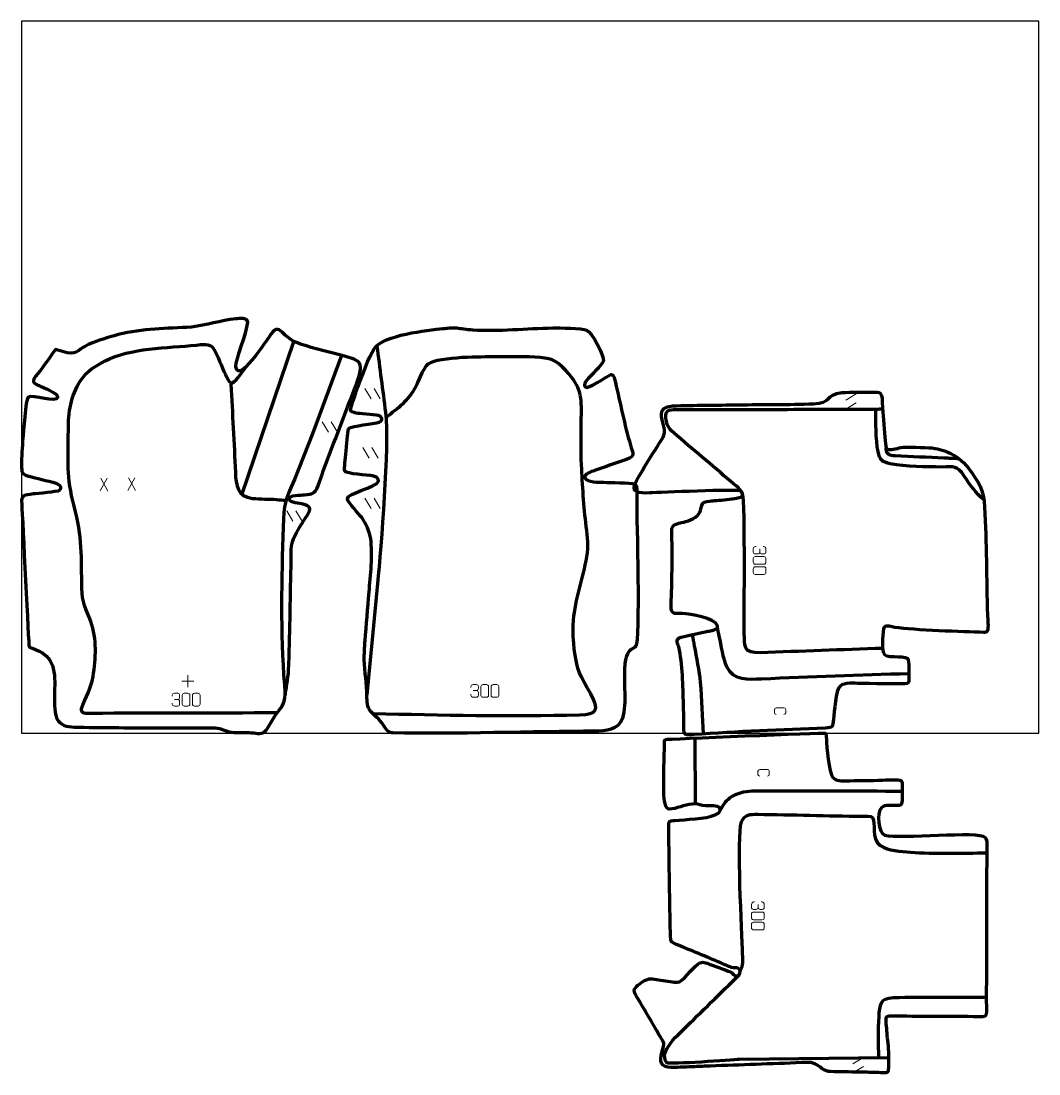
# Model space of a CAD drawing. Header units: millimetres. Extents: x -1 to 2000, y -670 to 1400.
import ezdxf

# ---------------------------------------------------------------- set-up
doc = ezdxf.new("R2010")
doc.units = ezdxf.units.MM

msp = doc.modelspace()

# ---------------------------------------------------------------- linework, layer by layer
at = {"layer": 'SHEET_BOUNDARY', "color": 1}
msp.add_lwpolyline([(0, 0), (2000, 0), (2000, 1400), (0, 1400), (0, 0)], dxfattribs=at)
at = {"layer": 'TANK300_1_layer 1', "color": 250, "lineweight": 9}
for points in [[(591, 612.4), (591, 612.4), (603.3, 591.9), (603.3, 591.9)], [(608.7, 612.4), (608.7, 612.4), (621, 591.9), (621, 591.9)], [(168.1, 501.2), (168.1, 501.2), (154.4, 476.3), (154.4, 476.3)], [(155.8, 501.2), (155.8, 501.2), (169.5, 476.2), (169.5, 476.2)], [(222.6, 502), (222.6, 502), (208.9, 477.1), (208.9, 477.1)], [(210.3, 502), (210.3, 502), (224.1, 477), (224.1, 477)], [(521.3, 437.5), (521.3, 437.5), (533.6, 417), (533.6, 417)], [(539, 437.5), (539, 437.5), (551.4, 417), (551.4, 417)], [(327, 114.3), (327, 114.3), (327, 90.3), (327, 90.3)], [(315, 102.3), (315, 102.3), (339, 102.3), (339, 102.3)], [(300.8, 66.5), (300.8, 66.5), (307, 66.5), (307, 66.5)]]:
    msp.add_open_spline(points, degree=3, dxfattribs=at)
for points, knots in [([(296.1, 72.8), (296.1, 72.8), (296.1, 74.6), (296.1, 74.6), (296.1, 74.6), (296, 76.4), (298.7, 78.5), (300.8, 78.5), (300.8, 78.5), (302.8, 78.5), (304.9, 78.5), (307, 78.5), (307, 78.5), (309.2, 78.5), (310.8, 76.6), (310.8, 74.7), (310.8, 74.7), (310.8, 73.3), (310.8, 71.9), (310.8, 70.4), (310.8, 70.4), (310.8, 68.8), (309.1, 66.5), (307, 66.6), (307, 66.6), (309.2, 66.5), (310.8, 64.7), (310.8, 62.7), (310.8, 62.7), (310.8, 60.9), (310.8, 59.1), (310.8, 57.3), (310.8, 57.3), (310.8, 55.3), (308.8, 53.5), (307, 53.5), (307, 53.5), (304.9, 53.5), (302.8, 53.5), (300.8, 53.5), (300.8, 53.5), (298.6, 53.5), (296.1, 55.9), (296, 57.4), (296, 57.4), (296, 57.4), (296, 59.3), (296, 59.3)], [0, 0, 0, 0, 0.076923, 0.076923, 0.076923, 0.076923, 0.153846, 0.153846, 0.153846, 0.153846, 0.230769, 0.230769, 0.230769, 0.230769, 0.307692, 0.307692, 0.307692, 0.307692, 0.384615, 0.384615, 0.384615, 0.384615, 0.461538, 0.461538, 0.461538, 0.461538, 0.538462, 0.538462, 0.538462, 0.538462, 0.615385, 0.615385, 0.615385, 0.615385, 0.692308, 0.692308, 0.692308, 0.692308, 0.769231, 0.769231, 0.769231, 0.769231, 0.846154, 0.846154, 0.846154, 0.846154, 1, 1, 1, 1]), ([(319.8, 78.5), (322.2, 78.5), (324.6, 78.5), (326.9, 78.5), (326.9, 78.5), (328.9, 78.5), (331, 77), (331, 74.6), (331, 74.6), (331, 68.8), (331, 63.1), (331, 57.3), (331, 57.3), (330.8, 55), (329.1, 53.5), (326.9, 53.5), (326.9, 53.5), (324.6, 53.5), (322.2, 53.5), (319.8, 53.5), (319.8, 53.5), (317.9, 53.4), (315.9, 55.3), (315.9, 57.3), (315.9, 57.3), (315.9, 63.1), (315.9, 68.9), (315.9, 74.6), (315.9, 74.6), (315.9, 76.8), (317.7, 78.5), (319.8, 78.5)], [0, 0, 0, 0, 0.111111, 0.111111, 0.111111, 0.111111, 0.222222, 0.222222, 0.222222, 0.222222, 0.333333, 0.333333, 0.333333, 0.333333, 0.444444, 0.444444, 0.444444, 0.444444, 0.555556, 0.555556, 0.555556, 0.555556, 0.666667, 0.666667, 0.666667, 0.666667, 0.777778, 0.777778, 0.777778, 0.777778, 1, 1, 1, 1]), ([(339.8, 78.5), (342.2, 78.5), (344.6, 78.5), (346.9, 78.5), (346.9, 78.5), (348.9, 78.5), (351, 77), (351, 74.6), (351, 74.6), (351, 68.8), (351, 63.1), (351, 57.3), (351, 57.3), (350.8, 55), (349.1, 53.5), (346.9, 53.5), (346.9, 53.5), (344.6, 53.5), (342.2, 53.5), (339.8, 53.5), (339.8, 53.5), (337.9, 53.4), (335.9, 55.3), (335.9, 57.3), (335.9, 57.3), (335.9, 63.1), (335.9, 68.9), (335.9, 74.6), (335.9, 74.6), (335.9, 76.8), (337.7, 78.5), (339.8, 78.5)], [0, 0, 0, 0, 0.111111, 0.111111, 0.111111, 0.111111, 0.222222, 0.222222, 0.222222, 0.222222, 0.333333, 0.333333, 0.333333, 0.333333, 0.444444, 0.444444, 0.444444, 0.444444, 0.555556, 0.555556, 0.555556, 0.555556, 0.666667, 0.666667, 0.666667, 0.666667, 0.777778, 0.777778, 0.777778, 0.777778, 1, 1, 1, 1])]:
    msp.add_open_spline(points, degree=3, knots=knots, dxfattribs=at)
at = {"layer": 'TANK300_1_layer 2', "color": 142, "lineweight": 158}
for points, knots in [([(502.9, 40.4), (380.6, 38.9), (258.3, 40.4), (136.3, 38.8), (136.3, 38.8), (128.6, 38.7), (115.2, 37.8), (117.9, 49), (117.9, 49), (126, 72.1), (136.3, 86.4), (140.6, 111.7), (140.6, 111.7), (146.2, 146.9), (148.7, 185.6), (136.1, 219.6), (136.1, 219.6), (127, 244.1), (118.8, 257.6), (118.5, 285), (118.5, 285), (117.7, 344.4), (119.2, 387.7), (103.4, 446.4), (103.4, 446.4), (88, 503.3), (91.5, 537.9), (92, 595.2), (92, 595.2), (92.3, 632.8), (95.9, 661.4), (116.6, 694), (116.6, 694), (129.2, 713.8), (144.6, 721.2), (164.6, 731.9), (164.6, 731.9), (213.2, 757.9), (287.1, 756.9), (343.7, 763.2), (343.7, 763.2), (353.2, 764.2), (370.7, 766.3), (376.7, 757), (376.7, 757), (385.6, 743.3), (393.2, 720.7), (400.7, 705.1), (400.7, 705.1), (402.6, 701.3), (409.2, 686), (415.1, 689), (415.1, 689), (422.2, 692.6), (438.1, 715.6), (443.3, 723.2)], [0, 0, 0, 0, 0.066667, 0.066667, 0.066667, 0.066667, 0.133333, 0.133333, 0.133333, 0.133333, 0.2, 0.2, 0.2, 0.2, 0.266667, 0.266667, 0.266667, 0.266667, 0.333333, 0.333333, 0.333333, 0.333333, 0.4, 0.4, 0.4, 0.4, 0.466667, 0.466667, 0.466667, 0.466667, 0.533333, 0.533333, 0.533333, 0.533333, 0.6, 0.6, 0.6, 0.6, 0.666667, 0.666667, 0.666667, 0.666667, 0.733333, 0.733333, 0.733333, 0.733333, 0.8, 0.8, 0.8, 0.8, 0.866667, 0.866667, 0.866667, 0.866667, 1, 1, 1, 1]), ([(628.9, 742.6), (628.9, 742.6), (572, 588.7), (572, 588.7), (572, 588.7), (572, 588.7), (536.5, 498.7), (536.5, 498.7), (536.5, 498.7), (518, 456.8), (515.6, 452.2), (514.1, 405.2), (514.1, 405.2), (510.9, 304.2), (508.8, 196.9), (516.6, 96.1), (516.6, 96.1), (517.1, 89.2), (517.7, 82.3), (518.2, 75.3)], [0, 0, 0, 0, 0.166667, 0.166667, 0.166667, 0.166667, 0.333333, 0.333333, 0.333333, 0.333333, 0.5, 0.5, 0.5, 0.5, 0.666667, 0.666667, 0.666667, 0.666667, 1, 1, 1, 1]), ([(411.4, 686.2), (414.6, 628.2), (417.8, 570.7), (420.3, 512.6), (420.3, 512.6), (421.4, 487.8), (424.3, 464.7), (453.9, 461.8), (453.9, 461.8), (469.3, 460.3), (485.7, 460.6), (501.4, 459.5), (501.4, 459.5), (507.4, 459.1), (513.4, 458.6), (519.4, 458.2)], [0, 0, 0, 0, 0.2, 0.2, 0.2, 0.2, 0.4, 0.4, 0.4, 0.4, 0.6, 0.6, 0.6, 0.6, 1, 1, 1, 1])]:
    msp.add_open_spline(points, degree=3, knots=knots, dxfattribs=at)
msp.add_open_spline([(433.1, 468.5), (433.1, 468.5), (535.5, 770.3), (535.5, 770.3)], degree=3, dxfattribs=at)
at = {"layer": 'TANK300_1_layer 3', "color": 242, "lineweight": 158}
msp.add_open_spline([(32.2, 707.1), (43.3, 721), (54.3, 737.2), (64.8, 751.7), (64.8, 751.7), (64.8, 751.7), (66.5, 754.2), (66.5, 754.2), (66.5, 754.2), (66.5, 754.2), (89.7, 747.6), (89.7, 747.6), (89.7, 747.6), (110.2, 744.1), (114.3, 756.9), (131.7, 764.1), (131.7, 764.1), (152.6, 772.8), (167.9, 778), (189.9, 783.6), (189.9, 783.6), (239.2, 795.5), (284.1, 795.4), (334.1, 798.4), (334.1, 798.4), (363.7, 801.8), (391.2, 811.7), (421.2, 814.5), (421.2, 814.5), (428.2, 815.1), (443.5, 817.9), (444.7, 808.1), (444.7, 808.1), (442.3, 785), (420.6, 735), (421.5, 720.1), (421.5, 720.1), (422.1, 710.2), (428.6, 710.6), (435, 715.5), (435, 715.5), (449.5, 726.5), (470.7, 756.2), (481.5, 771.7), (481.5, 771.7), (484.5, 775.9), (487.4, 780), (490.3, 784.2), (490.3, 784.2), (501.3, 799.9), (505.6, 794), (515.7, 784.9), (515.7, 784.9), (522.3, 779), (529.1, 773.1), (537.1, 769.5), (537.1, 769.5), (564.6, 757.5), (618.2, 746.6), (649.8, 736.6), (649.8, 736.6), (661.1, 733), (667.5, 728.2), (666.6, 715.2), (666.6, 715.2), (664.3, 698.4), (652, 670.8), (645.7, 653.8), (645.7, 653.8), (624.6, 597.7), (602.1, 542), (582.5, 485.4), (582.5, 485.4), (576, 469.8), (572.1, 470.4), (556.2, 468.7), (556.2, 468.7), (550.7, 468.1), (524.5, 469), (526.2, 460), (526.2, 460), (527.5, 453.2), (547.3, 451.8), (553.4, 450.1), (553.4, 450.1), (559, 448.6), (565.8, 446.8), (566.9, 440.4), (566.9, 440.4), (566.1, 433.4), (551.6, 413.2), (547.1, 406.1), (547.1, 406.1), (525.4, 370.4), (531, 367.2), (529.9, 327.5), (529.9, 327.5), (528.1, 259.8), (527.6, 191.7), (525, 124), (525, 124), (524.1, 105.8), (519.7, 87.7), (517.4, 69.5), (517.4, 69.5), (514.5, 51.5), (506.1, 45.8), (496.3, 31.6), (496.3, 31.6), (491.1, 23.6), (486, 13.1), (480.7, 5.9), (480.7, 5.9), (471.5, -3.6), (464.3, 0.3), (452.3, 1.1), (452.3, 1.1), (439.2, 2.1), (426.1, 1.2), (413.1, 2), (413.1, 2), (399.9, 3.2), (392.9, 10.3), (380.7, 10.6), (380.7, 10.6), (366, 11), (350.3, 10.6), (335.4, 10.6), (335.4, 10.6), (310.3, 10.6), (285.2, 10.6), (260.1, 10.6), (260.1, 10.6), (207.8, 11.1), (155.5, 10.9), (103.3, 12.1), (103.3, 12.1), (89.5, 12.4), (77, 15.6), (69.5, 28.4), (69.5, 28.4), (58.3, 62.4), (71.4, 100.4), (60.6, 133.3), (60.6, 133.3), (49.7, 163.8), (17.3, 166.2), (14.8, 170.3), (14.8, 170.3), (14, 171.6), (2, 422.2), (0.3, 450), (0.3, 450), (-1, 470.6), (5.3, 467.3), (23.3, 470.4), (23.3, 470.4), (31.3, 471.4), (70.3, 474.4), (74.2, 477.2), (74.2, 477.2), (79.9, 481.3), (76.1, 487.5), (71.5, 489.7), (71.5, 489.7), (61.9, 494.2), (33.2, 500.5), (21.5, 503.4), (21.5, 503.4), (18.7, 504.1), (15.8, 504.9), (13, 505.7), (13, 505.7), (13, 505.7), (11.8, 506.1), (11.8, 506.1), (11.8, 506.1), (0.3, 509.9), (0.2, 513.8), (0, 526.1), (0, 526.1), (-0.2, 543), (1.4, 562.9), (2.6, 579.8), (2.6, 579.8), (3.3, 589.1), (7.9, 656.2), (12.9, 660.6), (12.9, 660.6), (21.1, 666), (70.4, 648.7), (71.2, 660.4), (71.2, 660.4), (71.7, 668.5), (41.2, 680), (34.4, 683.3), (34.4, 683.3), (32.1, 684.4), (29.9, 685.6), (27.7, 686.8), (27.7, 686.8), (18.5, 692), (26.7, 700.3), (30.9, 705.5), (30.9, 705.5), (30.9, 705.5), (32.2, 707.1), (32.2, 707.1)], degree=3, knots=[0, 0, 0, 0, 0.018868, 0.018868, 0.018868, 0.018868, 0.037736, 0.037736, 0.037736, 0.037736, 0.056604, 0.056604, 0.056604, 0.056604, 0.075472, 0.075472, 0.075472, 0.075472, 0.09434, 0.09434, 0.09434, 0.09434, 0.113208, 0.113208, 0.113208, 0.113208, 0.132075, 0.132075, 0.132075, 0.132075, 0.150943, 0.150943, 0.150943, 0.150943, 0.169811, 0.169811, 0.169811, 0.169811, 0.188679, 0.188679, 0.188679, 0.188679, 0.207547, 0.207547, 0.207547, 0.207547, 0.226415, 0.226415, 0.226415, 0.226415, 0.245283, 0.245283, 0.245283, 0.245283, 0.264151, 0.264151, 0.264151, 0.264151, 0.283019, 0.283019, 0.283019, 0.283019, 0.301887, 0.301887, 0.301887, 0.301887, 0.320755, 0.320755, 0.320755, 0.320755, 0.339623, 0.339623, 0.339623, 0.339623, 0.358491, 0.358491, 0.358491, 0.358491, 0.377358, 0.377358, 0.377358, 0.377358, 0.396226, 0.396226, 0.396226, 0.396226, 0.415094, 0.415094, 0.415094, 0.415094, 0.433962, 0.433962, 0.433962, 0.433962, 0.45283, 0.45283, 0.45283, 0.45283, 0.471698, 0.471698, 0.471698, 0.471698, 0.490566, 0.490566, 0.490566, 0.490566, 0.509434, 0.509434, 0.509434, 0.509434, 0.528302, 0.528302, 0.528302, 0.528302, 0.54717, 0.54717, 0.54717, 0.54717, 0.566038, 0.566038, 0.566038, 0.566038, 0.584906, 0.584906, 0.584906, 0.584906, 0.603774, 0.603774, 0.603774, 0.603774, 0.622642, 0.622642, 0.622642, 0.622642, 0.641509, 0.641509, 0.641509, 0.641509, 0.660377, 0.660377, 0.660377, 0.660377, 0.679245, 0.679245, 0.679245, 0.679245, 0.698113, 0.698113, 0.698113, 0.698113, 0.716981, 0.716981, 0.716981, 0.716981, 0.735849, 0.735849, 0.735849, 0.735849, 0.754717, 0.754717, 0.754717, 0.754717, 0.773585, 0.773585, 0.773585, 0.773585, 0.792453, 0.792453, 0.792453, 0.792453, 0.811321, 0.811321, 0.811321, 0.811321, 0.830189, 0.830189, 0.830189, 0.830189, 0.849057, 0.849057, 0.849057, 0.849057, 0.867925, 0.867925, 0.867925, 0.867925, 0.886792, 0.886792, 0.886792, 0.886792, 0.90566, 0.90566, 0.90566, 0.90566, 0.924528, 0.924528, 0.924528, 0.924528, 0.943396, 0.943396, 0.943396, 0.943396, 0.962264, 0.962264, 0.962264, 0.962264, 1, 1, 1, 1], dxfattribs=at)
at = {"layer": 'TANK300_2_layer 1', "color": 250, "lineweight": 9}
for points in [[(675.1, 678), (675.1, 678), (687.5, 657.4), (687.5, 657.4)], [(692.9, 678), (692.9, 678), (705.2, 657.4), (705.2, 657.4)], [(670.9, 561.6), (670.9, 561.6), (683.3, 541), (683.3, 541)], [(688.6, 561.6), (688.6, 561.6), (701, 541), (701, 541)], [(675.1, 462.1), (675.1, 462.1), (687.5, 441.5), (687.5, 441.5)], [(692.9, 462.1), (692.9, 462.1), (705.2, 441.5), (705.2, 441.5)], [(888, 83.9), (888, 83.9), (894.2, 83.9), (894.2, 83.9)]]:
    msp.add_open_spline(points, degree=3, dxfattribs=at)
for points, knots in [([(883.3, 90.1), (883.3, 90.1), (883.3, 92), (883.3, 92), (883.3, 92), (883.2, 93.7), (885.9, 95.8), (888, 95.8), (888, 95.8), (890, 95.8), (892.1, 95.8), (894.2, 95.8), (894.2, 95.8), (896.4, 95.8), (898, 94), (898, 92), (898, 92), (898, 90.6), (898, 89.2), (898, 87.7), (898, 87.7), (897.9, 86.1), (896.3, 83.9), (894.1, 83.9), (894.1, 83.9), (896.4, 83.9), (898, 82.1), (898, 80), (898, 80), (898, 78.2), (898, 76.4), (898, 74.6), (898, 74.6), (898, 72.6), (896, 70.8), (894.1, 70.8), (894.1, 70.8), (892.1, 70.8), (890, 70.8), (888, 70.8), (888, 70.8), (885.8, 70.8), (883.3, 73.2), (883.2, 74.7), (883.2, 74.7), (883.2, 74.7), (883.2, 76.6), (883.2, 76.6)], [0, 0, 0, 0, 0.076923, 0.076923, 0.076923, 0.076923, 0.153846, 0.153846, 0.153846, 0.153846, 0.230769, 0.230769, 0.230769, 0.230769, 0.307692, 0.307692, 0.307692, 0.307692, 0.384615, 0.384615, 0.384615, 0.384615, 0.461538, 0.461538, 0.461538, 0.461538, 0.538462, 0.538462, 0.538462, 0.538462, 0.615385, 0.615385, 0.615385, 0.615385, 0.692308, 0.692308, 0.692308, 0.692308, 0.769231, 0.769231, 0.769231, 0.769231, 0.846154, 0.846154, 0.846154, 0.846154, 1, 1, 1, 1]), ([(907, 95.8), (909.4, 95.8), (911.8, 95.8), (914.1, 95.8), (914.1, 95.8), (916.1, 95.8), (918.1, 94.3), (918.2, 91.9), (918.2, 91.9), (918.2, 86.1), (918.2, 80.4), (918.2, 74.6), (918.2, 74.6), (918, 72.3), (916.3, 70.8), (914.1, 70.8), (914.1, 70.8), (911.8, 70.8), (909.4, 70.8), (907, 70.8), (907, 70.8), (905.1, 70.7), (903.1, 72.6), (903.1, 74.6), (903.1, 74.6), (903.1, 80.4), (903.1, 86.2), (903.1, 92), (903.1, 92), (903.1, 94.1), (904.9, 95.8), (907, 95.8)], [0, 0, 0, 0, 0.111111, 0.111111, 0.111111, 0.111111, 0.222222, 0.222222, 0.222222, 0.222222, 0.333333, 0.333333, 0.333333, 0.333333, 0.444444, 0.444444, 0.444444, 0.444444, 0.555556, 0.555556, 0.555556, 0.555556, 0.666667, 0.666667, 0.666667, 0.666667, 0.777778, 0.777778, 0.777778, 0.777778, 1, 1, 1, 1]), ([(927, 95.8), (929.4, 95.8), (931.8, 95.8), (934.1, 95.8), (934.1, 95.8), (936.1, 95.8), (938.1, 94.3), (938.2, 91.9), (938.2, 91.9), (938.2, 86.1), (938.2, 80.4), (938.2, 74.6), (938.2, 74.6), (938, 72.3), (936.3, 70.8), (934.1, 70.8), (934.1, 70.8), (931.8, 70.8), (929.4, 70.8), (927, 70.8), (927, 70.8), (925.1, 70.7), (923.1, 72.6), (923.1, 74.6), (923.1, 74.6), (923.1, 80.4), (923.1, 86.2), (923.1, 92), (923.1, 92), (923.1, 94.1), (924.9, 95.8), (927, 95.8)], [0, 0, 0, 0, 0.111111, 0.111111, 0.111111, 0.111111, 0.222222, 0.222222, 0.222222, 0.222222, 0.333333, 0.333333, 0.333333, 0.333333, 0.444444, 0.444444, 0.444444, 0.444444, 0.555556, 0.555556, 0.555556, 0.555556, 0.666667, 0.666667, 0.666667, 0.666667, 0.777778, 0.777778, 0.777778, 0.777778, 1, 1, 1, 1])]:
    msp.add_open_spline(points, degree=3, knots=knots, dxfattribs=at)
at = {"layer": 'TANK300_2_layer 2', "color": 142, "lineweight": 158}
for points, knots in [([(698.4, 761.6), (704, 718), (710.2, 674.2), (715.3, 630.6), (715.3, 630.6), (723.2, 564.6), (706.5, 367.1), (699.8, 294.2), (699.8, 294.2), (693.1, 221.1), (685.9, 148), (678.8, 74.9)], [0, 0, 0, 0, 0.25, 0.25, 0.25, 0.25, 0.5, 0.5, 0.5, 0.5, 1, 1, 1, 1]), ([(690.6, 38.7), (825.3, 36.1), (962.3, 32.9), (1097, 36.3), (1097, 36.3), (1132.5, 37.2), (1136.2, 45.7), (1118.9, 77.4), (1118.9, 77.4), (1109.6, 94.5), (1097, 114.3), (1092.2, 133.1), (1092.2, 133.1), (1086, 157.4), (1082.8, 196.9), (1084.8, 222), (1084.8, 222), (1088.5, 264), (1104.1, 305.3), (1111.3, 346.7), (1111.3, 346.7), (1115.2, 369.7), (1112.7, 383.8), (1110, 406.5), (1110, 406.5), (1105.5, 445.7), (1102.4, 487.9), (1100.8, 527.4), (1100.8, 527.4), (1099.5, 558.6), (1099.7, 588), (1100.3, 619.1), (1100.3, 619.1), (1101.2, 662.2), (1101, 679.1), (1070.6, 712.4), (1070.6, 712.4), (1049, 735.9), (1040.1, 737.1), (1009, 739.1), (1009, 739.1), (981.2, 740.9), (951.1, 739.8), (923, 739.7), (923, 739.7), (899.2, 739.7), (809.7, 739.9), (795.3, 722.5), (795.3, 722.5), (788, 713.7), (780.7, 692.2), (774.3, 680.5), (774.3, 680.5), (758.9, 652.2), (740.7, 640.1), (716.4, 620.5)], [0, 0, 0, 0, 0.066667, 0.066667, 0.066667, 0.066667, 0.133333, 0.133333, 0.133333, 0.133333, 0.2, 0.2, 0.2, 0.2, 0.266667, 0.266667, 0.266667, 0.266667, 0.333333, 0.333333, 0.333333, 0.333333, 0.4, 0.4, 0.4, 0.4, 0.466667, 0.466667, 0.466667, 0.466667, 0.533333, 0.533333, 0.533333, 0.533333, 0.6, 0.6, 0.6, 0.6, 0.666667, 0.666667, 0.666667, 0.666667, 0.733333, 0.733333, 0.733333, 0.733333, 0.8, 0.8, 0.8, 0.8, 0.866667, 0.866667, 0.866667, 0.866667, 1, 1, 1, 1])]:
    msp.add_open_spline(points, degree=3, knots=knots, dxfattribs=at)
at = {"layer": 'TANK300_2_layer 3', "color": 242, "lineweight": 158}
msp.add_open_spline([(869.5, 794.9), (858.6, 796.3), (852.2, 797.8), (841.2, 796.8), (841.2, 796.8), (837.1, 796.5), (833.1, 796), (829.1, 795.6), (829.1, 795.6), (797.2, 792.2), (711.4, 783.1), (693.2, 755.8), (693.2, 755.8), (682.4, 739.6), (668.9, 701.2), (661.5, 681.5), (661.5, 681.5), (658.4, 673.3), (646.9, 640.9), (646.9, 634.1), (646.9, 634.1), (649.1, 630.3), (657.6, 629.5), (661.7, 628.8), (661.7, 628.8), (669.5, 627.5), (700.2, 626.4), (704.7, 623.3), (704.7, 623.3), (711.9, 618.4), (706.7, 612.3), (703.1, 611.4), (703.1, 611.4), (692.6, 608.8), (649.1, 603.8), (643.9, 599.5), (643.9, 599.5), (641, 597), (640, 576), (638.3, 555.5), (638.3, 555.5), (636.8, 537.9), (634.3, 520.8), (635.1, 516.2), (635.1, 516.2), (635.1, 516.2), (635.2, 515.8), (635.2, 515.8), (635.2, 515.8), (638.4, 509.2), (681.2, 507.5), (690.1, 506.1), (690.1, 506.1), (694.9, 505.3), (703, 502), (701.9, 495.4), (701.9, 495.4), (696.3, 482.3), (639.8, 472.4), (640.5, 460.9), (640.5, 460.9), (641, 453.4), (663.5, 431), (669.3, 423.3), (669.3, 423.3), (676.6, 412.3), (684.2, 395.5), (686.3, 382.4), (686.3, 382.4), (690.9, 351.1), (685.9, 309.7), (683.2, 277.8), (683.2, 277.8), (680.5, 245.8), (677.7, 213.8), (675.4, 181.7), (675.4, 181.7), (674.7, 172.3), (674.1, 162.9), (673.7, 153.4), (673.7, 153.4), (672.9, 130.3), (678.1, 105.4), (678.7, 81.7), (678.7, 81.7), (678.9, 72.9), (678.8, 57.8), (682, 49.8), (682, 49.8), (682, 49.8), (683.7, 46.3), (683.7, 46.3), (683.7, 46.3), (693.9, 33.5), (702.3, 30.9), (712.1, 14.7), (712.1, 14.7), (718.8, 3.9), (723.3, 0.9), (730.1, 0.7), (730.1, 0.7), (847, -2.1), (1009.5, 4), (1127.2, 3.9), (1127.2, 3.9), (1147.3, 3.9), (1174, 6.8), (1181.2, 29.3), (1181.2, 29.3), (1185.9, 45.6), (1186, 63), (1185.7, 79.8), (1185.7, 79.8), (1185.4, 97.5), (1183, 136.2), (1188.9, 151.7), (1188.9, 151.7), (1194.2, 165.5), (1198.8, 163.3), (1207.8, 171.5), (1207.8, 171.5), (1216.1, 179.1), (1209.2, 424.6), (1209.3, 455.5), (1209.3, 455.5), (1209.3, 462.3), (1212.1, 487), (1205.4, 489.9), (1205.4, 489.9), (1197, 492.3), (1155.3, 493.1), (1144.3, 493.4), (1144.3, 493.4), (1135.5, 493.7), (1111.5, 492.5), (1107.6, 502.2), (1107.6, 502.2), (1104.5, 509.8), (1120.7, 514.2), (1126.1, 516.2), (1126.1, 516.2), (1147, 524.1), (1168.3, 530.6), (1189.2, 538.4), (1189.2, 538.4), (1207.6, 545.3), (1201.6, 550), (1196.9, 566.6), (1196.9, 566.6), (1185.7, 605.8), (1176.4, 649.6), (1167.5, 689.5), (1167.5, 689.5), (1166.5, 693.8), (1164.7, 706), (1158.5, 705), (1158.5, 705), (1149.8, 702.1), (1113.1, 673.8), (1107.9, 681.1), (1107.9, 681.1), (1102.8, 688.2), (1117.3, 700.8), (1122, 705.5), (1122, 705.5), (1129.4, 713.1), (1139.1, 722.7), (1144.2, 731.9), (1144.2, 731.9), (1145.6, 742.4), (1120.5, 788.8), (1111.2, 792.6), (1111.2, 792.6), (1102, 796.4), (1056.6, 796.9), (1044.2, 796.8), (1044.2, 796.8), (992.7, 796.1), (938, 789.6), (887, 793.2), (887, 793.2), (881.1, 793.6), (875.3, 794.1), (869.5, 794.9)], degree=3, knots=[0, 0, 0, 0, 0.021277, 0.021277, 0.021277, 0.021277, 0.042553, 0.042553, 0.042553, 0.042553, 0.06383, 0.06383, 0.06383, 0.06383, 0.085106, 0.085106, 0.085106, 0.085106, 0.106383, 0.106383, 0.106383, 0.106383, 0.12766, 0.12766, 0.12766, 0.12766, 0.148936, 0.148936, 0.148936, 0.148936, 0.170213, 0.170213, 0.170213, 0.170213, 0.191489, 0.191489, 0.191489, 0.191489, 0.212766, 0.212766, 0.212766, 0.212766, 0.234043, 0.234043, 0.234043, 0.234043, 0.255319, 0.255319, 0.255319, 0.255319, 0.276596, 0.276596, 0.276596, 0.276596, 0.297872, 0.297872, 0.297872, 0.297872, 0.319149, 0.319149, 0.319149, 0.319149, 0.340426, 0.340426, 0.340426, 0.340426, 0.361702, 0.361702, 0.361702, 0.361702, 0.382979, 0.382979, 0.382979, 0.382979, 0.404255, 0.404255, 0.404255, 0.404255, 0.425532, 0.425532, 0.425532, 0.425532, 0.446809, 0.446809, 0.446809, 0.446809, 0.468085, 0.468085, 0.468085, 0.468085, 0.489362, 0.489362, 0.489362, 0.489362, 0.510638, 0.510638, 0.510638, 0.510638, 0.531915, 0.531915, 0.531915, 0.531915, 0.553191, 0.553191, 0.553191, 0.553191, 0.574468, 0.574468, 0.574468, 0.574468, 0.595745, 0.595745, 0.595745, 0.595745, 0.617021, 0.617021, 0.617021, 0.617021, 0.638298, 0.638298, 0.638298, 0.638298, 0.659574, 0.659574, 0.659574, 0.659574, 0.680851, 0.680851, 0.680851, 0.680851, 0.702128, 0.702128, 0.702128, 0.702128, 0.723404, 0.723404, 0.723404, 0.723404, 0.744681, 0.744681, 0.744681, 0.744681, 0.765957, 0.765957, 0.765957, 0.765957, 0.787234, 0.787234, 0.787234, 0.787234, 0.808511, 0.808511, 0.808511, 0.808511, 0.829787, 0.829787, 0.829787, 0.829787, 0.851064, 0.851064, 0.851064, 0.851064, 0.87234, 0.87234, 0.87234, 0.87234, 0.893617, 0.893617, 0.893617, 0.893617, 0.914894, 0.914894, 0.914894, 0.914894, 0.93617, 0.93617, 0.93617, 0.93617, 0.957447, 0.957447, 0.957447, 0.957447, 1, 1, 1, 1], dxfattribs=at)
at = {"layer": 'TANK300_3_layer 1', "color": 250, "lineweight": 9}
for points in [[(1641, 667.4), (1641, 667.4), (1620.5, 655.1), (1620.5, 655.1)], [(1641, 649.7), (1641, 649.7), (1620.5, 637.3), (1620.5, 637.3)], [(1451.4, 362.4), (1451.4, 362.4), (1451.4, 356.2), (1451.4, 356.2)]]:
    msp.add_open_spline(points, degree=3, dxfattribs=at)
for points, knots in [([(1457.6, 367.1), (1457.6, 367.1), (1459.5, 367.1), (1459.5, 367.1), (1459.5, 367.1), (1461.2, 367.2), (1463.3, 364.5), (1463.3, 362.4), (1463.3, 362.4), (1463.3, 360.4), (1463.3, 358.3), (1463.3, 356.2), (1463.3, 356.2), (1463.3, 354), (1461.5, 352.4), (1459.6, 352.4), (1459.6, 352.4), (1458.1, 352.4), (1456.7, 352.4), (1455.3, 352.4), (1455.3, 352.4), (1453.6, 352.5), (1451.4, 354.1), (1451.4, 356.3), (1451.4, 356.3), (1451.4, 354), (1449.6, 352.4), (1447.5, 352.4), (1447.5, 352.4), (1445.7, 352.4), (1443.9, 352.4), (1442.2, 352.4), (1442.2, 352.4), (1440.1, 352.4), (1438.3, 354.4), (1438.3, 356.3), (1438.3, 356.3), (1438.3, 358.3), (1438.3, 360.4), (1438.3, 362.4), (1438.3, 362.4), (1438.4, 364.6), (1440.8, 367.1), (1442.2, 367.2), (1442.2, 367.2), (1442.2, 367.2), (1444.1, 367.2), (1444.1, 367.2)], [0, 0, 0, 0, 0.076923, 0.076923, 0.076923, 0.076923, 0.153846, 0.153846, 0.153846, 0.153846, 0.230769, 0.230769, 0.230769, 0.230769, 0.307692, 0.307692, 0.307692, 0.307692, 0.384615, 0.384615, 0.384615, 0.384615, 0.461538, 0.461538, 0.461538, 0.461538, 0.538462, 0.538462, 0.538462, 0.538462, 0.615385, 0.615385, 0.615385, 0.615385, 0.692308, 0.692308, 0.692308, 0.692308, 0.769231, 0.769231, 0.769231, 0.769231, 0.846154, 0.846154, 0.846154, 0.846154, 1, 1, 1, 1]), ([(1463.3, 343.4), (1463.3, 341), (1463.3, 338.6), (1463.3, 336.3), (1463.3, 336.3), (1463.4, 334.3), (1461.9, 332.3), (1459.4, 332.2), (1459.4, 332.2), (1453.7, 332.2), (1447.9, 332.2), (1442.2, 332.2), (1442.2, 332.2), (1439.8, 332.4), (1438.3, 334.1), (1438.3, 336.3), (1438.3, 336.3), (1438.3, 338.6), (1438.3, 341), (1438.3, 343.4), (1438.3, 343.4), (1438.2, 345.3), (1440.1, 347.3), (1442.1, 347.3), (1442.1, 347.3), (1447.9, 347.3), (1453.7, 347.3), (1459.5, 347.3), (1459.5, 347.3), (1461.6, 347.3), (1463.3, 345.5), (1463.3, 343.4)], [0, 0, 0, 0, 0.111111, 0.111111, 0.111111, 0.111111, 0.222222, 0.222222, 0.222222, 0.222222, 0.333333, 0.333333, 0.333333, 0.333333, 0.444444, 0.444444, 0.444444, 0.444444, 0.555556, 0.555556, 0.555556, 0.555556, 0.666667, 0.666667, 0.666667, 0.666667, 0.777778, 0.777778, 0.777778, 0.777778, 1, 1, 1, 1]), ([(1463.3, 323.4), (1463.3, 321), (1463.3, 318.6), (1463.3, 316.3), (1463.3, 316.3), (1463.4, 314.3), (1461.9, 312.3), (1459.4, 312.2), (1459.4, 312.2), (1453.7, 312.2), (1447.9, 312.2), (1442.2, 312.2), (1442.2, 312.2), (1439.8, 312.4), (1438.3, 314.1), (1438.3, 316.3), (1438.3, 316.3), (1438.3, 318.6), (1438.3, 321), (1438.3, 323.4), (1438.3, 323.4), (1438.2, 325.3), (1440.1, 327.3), (1442.1, 327.3), (1442.1, 327.3), (1447.9, 327.3), (1453.7, 327.3), (1459.5, 327.3), (1459.5, 327.3), (1461.6, 327.3), (1463.3, 325.5), (1463.3, 323.4)], [0, 0, 0, 0, 0.111111, 0.111111, 0.111111, 0.111111, 0.222222, 0.222222, 0.222222, 0.222222, 0.333333, 0.333333, 0.333333, 0.333333, 0.444444, 0.444444, 0.444444, 0.444444, 0.555556, 0.555556, 0.555556, 0.555556, 0.666667, 0.666667, 0.666667, 0.666667, 0.777778, 0.777778, 0.777778, 0.777778, 1, 1, 1, 1]), ([(1483.3, 36.8), (1481.2, 36.9), (1479.9, 38.4), (1479.9, 40.3), (1479.9, 40.3), (1479.9, 42.4), (1479.9, 44.5), (1479.9, 46.6), (1479.9, 46.6), (1479.8, 48.3), (1481.5, 50.1), (1483.3, 50.1), (1483.3, 50.1), (1488.4, 50.1), (1493.6, 50.1), (1498.8, 50.1), (1498.8, 50.1), (1500.7, 50.1), (1502.2, 48.5), (1502.2, 46.6), (1502.2, 46.6), (1502.2, 44.5), (1502.2, 42.4), (1502.2, 40.3), (1502.2, 40.3), (1502.3, 38.6), (1500.9, 36.8), (1498.7, 36.8)], [0, 0, 0, 0, 0.125, 0.125, 0.125, 0.125, 0.25, 0.25, 0.25, 0.25, 0.375, 0.375, 0.375, 0.375, 0.5, 0.5, 0.5, 0.5, 0.625, 0.625, 0.625, 0.625, 0.75, 0.75, 0.75, 0.75, 1, 1, 1, 1])]:
    msp.add_open_spline(points, degree=3, knots=knots, dxfattribs=at)
at = {"layer": 'TANK300_3_layer 2', "color": 142, "lineweight": 158}
for points, knots in [([(1692.9, 166.9), (1612.5, 164.1), (1532.2, 161.1), (1451.9, 158.4), (1451.9, 158.4), (1419.7, 157.6), (1421, 168.3), (1420.8, 197), (1420.8, 197), (1420.4, 283.6), (1422, 370.2), (1419.5, 456.8), (1419.5, 456.8), (1418.2, 479.4), (1409.8, 481.2), (1394.1, 494.9), (1394.1, 494.9), (1357.1, 527.2), (1319.2, 558.4), (1282.1, 590.5), (1282.1, 590.5), (1271.3, 599.9), (1268.2, 605.8), (1266.7, 620.1), (1266.7, 620.1), (1264.8, 638.3), (1277.6, 636.1), (1291.5, 636.3), (1291.5, 636.3), (1354.6, 636.8), (1417.9, 636.5), (1481, 636.7), (1481, 636.7), (1547.5, 636.9), (1614.1, 636.7), (1680.5, 637.3), (1680.5, 637.3), (1684.6, 637.3), (1688.9, 637.5), (1693, 637.7)], [0, 0, 0, 0, 0.090909, 0.090909, 0.090909, 0.090909, 0.181818, 0.181818, 0.181818, 0.181818, 0.272727, 0.272727, 0.272727, 0.272727, 0.363636, 0.363636, 0.363636, 0.363636, 0.454545, 0.454545, 0.454545, 0.454545, 0.545455, 0.545455, 0.545455, 0.545455, 0.636364, 0.636364, 0.636364, 0.636364, 0.727273, 0.727273, 0.727273, 0.727273, 0.818182, 0.818182, 0.818182, 0.818182, 1, 1, 1, 1]), ([(1892, 457.9), (1874.5, 474.9), (1866.6, 485.1), (1853.2, 505.3), (1853.2, 505.3), (1838.7, 527.1), (1833.7, 523.4), (1809.4, 523.4), (1809.4, 523.4), (1776.1, 523.4), (1740.5, 523.5), (1707.7, 529.9), (1707.7, 529.9), (1691.5, 533), (1687.3, 537.1), (1683.9, 553.7), (1683.9, 553.7), (1679, 577.9), (1679.3, 611.4), (1679.5, 637.3)], [0, 0, 0, 0, 0.166667, 0.166667, 0.166667, 0.166667, 0.333333, 0.333333, 0.333333, 0.333333, 0.5, 0.5, 0.5, 0.5, 0.666667, 0.666667, 0.666667, 0.666667, 1, 1, 1, 1]), ([(1843, 539.6), (1833.1, 540), (1823.1, 540.5), (1813.2, 540.9), (1813.2, 540.9), (1781.3, 542.4), (1749.3, 543.5), (1717.5, 545.1), (1717.5, 545.1), (1706.3, 545.6), (1700.3, 547.5), (1699.9, 559.2), (1699.9, 559.2), (1699.9, 559.2), (1699.9, 560.2), (1699.9, 560.2)], [0, 0, 0, 0, 0.2, 0.2, 0.2, 0.2, 0.4, 0.4, 0.4, 0.4, 0.6, 0.6, 0.6, 0.6, 1, 1, 1, 1]), ([(1744.4, 117), (1647.7, 114.4), (1551.2, 110.6), (1454.6, 106.5), (1454.6, 106.5), (1428.5, 105.3), (1399.5, 102.5), (1386.6, 130.4), (1386.6, 130.4), (1379, 146.6), (1375.6, 172.8), (1371.6, 191.1), (1371.6, 191.1), (1370.4, 196.9), (1369.1, 202.7), (1367.8, 208.5)], [0, 0, 0, 0, 0.2, 0.2, 0.2, 0.2, 0.4, 0.4, 0.4, 0.4, 0.6, 0.6, 0.6, 0.6, 1, 1, 1, 1]), ([(1340.7, -1.3), (1338.7, 32.1), (1337.6, 66.4), (1334.8, 99.7), (1334.8, 99.7), (1332.7, 123.6), (1327.3, 148.3), (1323.2, 172), (1323.2, 172), (1322.7, 174.5), (1322.3, 176.9), (1321.9, 179.4), (1321.9, 179.4), (1321, 184.3), (1320.1, 189.3), (1319.3, 194.2)], [0, 0, 0, 0, 0.2, 0.2, 0.2, 0.2, 0.4, 0.4, 0.4, 0.4, 0.6, 0.6, 0.6, 0.6, 1, 1, 1, 1])]:
    msp.add_open_spline(points, degree=3, knots=knots, dxfattribs=at)
at = {"layer": 'TANK300_3_layer 3', "color": 242, "lineweight": 158}
msp.add_open_spline([(1820.6, 552.8), (1814.5, 555.7), (1796.1, 560.4), (1789.4, 560.8), (1789.4, 560.8), (1775.8, 561.4), (1739.8, 564.1), (1728.2, 561.6), (1728.2, 561.6), (1721.9, 560.3), (1704.5, 554.5), (1699.9, 560.2), (1699.9, 560.2), (1697.3, 563.3), (1691.9, 648.7), (1691.5, 657.9), (1691.5, 657.9), (1690.9, 668.4), (1687.9, 670), (1682.3, 670.3), (1682.3, 670.3), (1680.3, 670.4), (1677.8, 670.5), (1675.1, 670.5), (1675.1, 670.5), (1654.9, 670.5), (1632.3, 670.7), (1612.4, 669.6), (1612.4, 669.6), (1579.5, 666), (1592.7, 648.8), (1557, 647.6), (1557, 647.6), (1507.7, 646), (1457.9, 646.4), (1408.5, 645.6), (1408.5, 645.6), (1365.6, 645), (1322.6, 645.1), (1279.7, 643.6), (1279.7, 643.6), (1248.7, 639.3), (1258.2, 622.4), (1263.4, 600.4), (1263.4, 600.4), (1266.3, 585.7), (1258.7, 578.2), (1251.3, 566.4), (1251.3, 566.4), (1237.1, 544), (1222.7, 520.9), (1209.7, 497.8), (1209.7, 497.8), (1209.7, 497.8), (1209, 496.5), (1209, 496.5), (1209, 496.5), (1194.9, 471.1), (1215.3, 471.6), (1234.6, 472.5), (1234.6, 472.5), (1255.4, 473.3), (1405.3, 479.7), (1413.2, 476.7), (1413.2, 476.7), (1416.9, 475.3), (1418.7, 468.8), (1415.4, 465.1), (1415.4, 465.1), (1413.7, 463.3), (1408.4, 462.8), (1405.4, 462.1), (1405.4, 462.1), (1395.6, 459.7), (1377.3, 458.6), (1366.5, 457.7), (1366.5, 457.7), (1363, 457.4), (1359.6, 457.1), (1356.1, 456.7), (1356.1, 456.7), (1352.2, 456.3), (1341.6, 455.2), (1339, 452.1), (1339, 452.1), (1333.5, 439.9), (1337.7, 434.7), (1324.7, 424.7), (1324.7, 424.7), (1310.9, 415.7), (1301.4, 416), (1287, 411.2), (1287, 411.2), (1276, 407.6), (1278.2, 399.4), (1278.4, 389.4), (1278.4, 389.4), (1279.3, 343.2), (1278.9, 298.6), (1276.9, 252.5), (1276.9, 252.5), (1276.6, 232.8), (1281.5, 235.7), (1299.2, 235.2), (1299.2, 235.2), (1313.9, 234.4), (1362.9, 227.7), (1367.8, 211.5), (1367.8, 211.5), (1370.2, 203.5), (1354.3, 201.5), (1348.9, 200.4), (1348.9, 200.4), (1339.8, 198.5), (1298.4, 190.3), (1293, 187.5), (1293, 187.5), (1285.7, 183.7), (1290, 176.6), (1291.8, 170), (1291.8, 170), (1299.8, 136.7), (1300.3, 91.9), (1301.3, 57.1), (1301.3, 57.1), (1301.7, 41.8), (1301.8, 27), (1301.7, 11.8), (1301.7, 11.8), (1302.2, -5.2), (1305.9, -3.8), (1321.3, -2.6), (1321.3, -2.6), (1407.3, 3.3), (1493.7, 6.8), (1579.9, 10.2), (1579.9, 10.2), (1595.6, 10.9), (1594.3, 12.5), (1596.1, 28), (1596.1, 28), (1597.6, 40.8), (1600.5, 85.4), (1609.1, 92.8), (1609.1, 92.8), (1617.6, 100.3), (1637.7, 98), (1648.5, 97.9), (1648.5, 97.9), (1659.8, 97.8), (1736.7, 96.4), (1740.9, 97.6), (1740.9, 97.6), (1745.3, 98.9), (1744.4, 106.2), (1744.4, 110.2), (1744.4, 110.2), (1744.4, 116.2), (1744.9, 143.3), (1742, 146.8), (1742, 146.8), (1731.3, 154.9), (1697.4, 144.6), (1693.5, 159.5), (1693.5, 159.5), (1692.2, 167.4), (1692, 202.4), (1695.9, 208.3), (1695.9, 208.3), (1699.4, 213.7), (1711.1, 208.9), (1716.5, 208.1), (1716.5, 208.1), (1755.3, 202.4), (1850.4, 199.5), (1891.1, 198.3), (1891.1, 198.3), (1895, 198.2), (1897.5, 198.6), (1898.9, 201.7), (1898.9, 201.7), (1901.1, 206.8), (1899, 225.9), (1898.8, 233), (1898.8, 233), (1896.7, 303.2), (1897, 374.2), (1893.3, 444.2), (1893.3, 444.2), (1891.4, 479.4), (1881.6, 493.6), (1861.3, 521.1), (1861.3, 521.1), (1849.9, 536.6), (1837.5, 544.4), (1820.6, 552.8)], degree=3, knots=[0, 0, 0, 0, 0.02, 0.02, 0.02, 0.02, 0.04, 0.04, 0.04, 0.04, 0.06, 0.06, 0.06, 0.06, 0.08, 0.08, 0.08, 0.08, 0.1, 0.1, 0.1, 0.1, 0.12, 0.12, 0.12, 0.12, 0.14, 0.14, 0.14, 0.14, 0.16, 0.16, 0.16, 0.16, 0.18, 0.18, 0.18, 0.18, 0.2, 0.2, 0.2, 0.2, 0.22, 0.22, 0.22, 0.22, 0.24, 0.24, 0.24, 0.24, 0.26, 0.26, 0.26, 0.26, 0.28, 0.28, 0.28, 0.28, 0.3, 0.3, 0.3, 0.3, 0.32, 0.32, 0.32, 0.32, 0.34, 0.34, 0.34, 0.34, 0.36, 0.36, 0.36, 0.36, 0.38, 0.38, 0.38, 0.38, 0.4, 0.4, 0.4, 0.4, 0.42, 0.42, 0.42, 0.42, 0.44, 0.44, 0.44, 0.44, 0.46, 0.46, 0.46, 0.46, 0.48, 0.48, 0.48, 0.48, 0.5, 0.5, 0.5, 0.5, 0.52, 0.52, 0.52, 0.52, 0.54, 0.54, 0.54, 0.54, 0.56, 0.56, 0.56, 0.56, 0.58, 0.58, 0.58, 0.58, 0.6, 0.6, 0.6, 0.6, 0.62, 0.62, 0.62, 0.62, 0.64, 0.64, 0.64, 0.64, 0.66, 0.66, 0.66, 0.66, 0.68, 0.68, 0.68, 0.68, 0.7, 0.7, 0.7, 0.7, 0.72, 0.72, 0.72, 0.72, 0.74, 0.74, 0.74, 0.74, 0.76, 0.76, 0.76, 0.76, 0.78, 0.78, 0.78, 0.78, 0.8, 0.8, 0.8, 0.8, 0.82, 0.82, 0.82, 0.82, 0.84, 0.84, 0.84, 0.84, 0.86, 0.86, 0.86, 0.86, 0.88, 0.88, 0.88, 0.88, 0.9, 0.9, 0.9, 0.9, 0.92, 0.92, 0.92, 0.92, 0.94, 0.94, 0.94, 0.94, 0.96, 0.96, 0.96, 0.96, 1, 1, 1, 1], dxfattribs=at)
at = {"layer": 'TANK300_4_layer 1', "color": 250, "lineweight": 9}
for points, knots in [([(1451, -84.4), (1448.9, -84.3), (1447.6, -82.8), (1447.6, -80.9), (1447.6, -80.9), (1447.6, -78.8), (1447.6, -76.7), (1447.6, -74.6), (1447.6, -74.6), (1447.5, -72.9), (1449.2, -71.1), (1451, -71.1), (1451, -71.1), (1456.2, -71.1), (1461.3, -71.1), (1466.5, -71.1), (1466.5, -71.1), (1468.4, -71.1), (1469.9, -72.7), (1469.9, -74.6), (1469.9, -74.6), (1469.9, -76.7), (1469.9, -78.8), (1469.9, -80.9), (1469.9, -80.9), (1470, -82.6), (1468.6, -84.4), (1466.4, -84.4)], [0, 0, 0, 0, 0.125, 0.125, 0.125, 0.125, 0.25, 0.25, 0.25, 0.25, 0.375, 0.375, 0.375, 0.375, 0.5, 0.5, 0.5, 0.5, 0.625, 0.625, 0.625, 0.625, 0.75, 0.75, 0.75, 0.75, 1, 1, 1, 1]), ([(1459.9, -355.4), (1459.9, -357.8), (1459.9, -360.1), (1459.9, -362.5), (1459.9, -362.5), (1460, -364.5), (1458.5, -366.5), (1456, -366.5), (1456, -366.5), (1450.3, -366.5), (1444.5, -366.5), (1438.8, -366.5), (1438.8, -366.5), (1436.4, -366.4), (1435, -364.7), (1434.9, -362.5), (1434.9, -362.5), (1434.9, -360.1), (1434.9, -357.8), (1434.9, -355.4), (1434.9, -355.4), (1434.8, -353.4), (1436.7, -351.4), (1438.7, -351.4), (1438.7, -351.4), (1444.5, -351.4), (1450.3, -351.4), (1456.1, -351.4), (1456.1, -351.4), (1458.2, -351.4), (1460, -353.2), (1459.9, -355.4)], [0, 0, 0, 0, 0.111111, 0.111111, 0.111111, 0.111111, 0.222222, 0.222222, 0.222222, 0.222222, 0.333333, 0.333333, 0.333333, 0.333333, 0.444444, 0.444444, 0.444444, 0.444444, 0.555556, 0.555556, 0.555556, 0.555556, 0.666667, 0.666667, 0.666667, 0.666667, 0.777778, 0.777778, 0.777778, 0.777778, 1, 1, 1, 1]), ([(1454.2, -331.6), (1454.2, -331.6), (1456.1, -331.6), (1456.1, -331.6), (1456.1, -331.6), (1457.8, -331.6), (1459.9, -334.3), (1459.9, -336.3), (1459.9, -336.3), (1459.9, -338.4), (1459.9, -340.5), (1459.9, -342.5), (1459.9, -342.5), (1459.9, -344.7), (1458.1, -346.3), (1456.2, -346.4), (1456.2, -346.4), (1454.7, -346.4), (1453.3, -346.4), (1451.9, -346.4), (1451.9, -346.4), (1450.2, -346.3), (1448, -344.7), (1448, -342.5), (1448, -342.5), (1448, -344.7), (1446.2, -346.3), (1444.1, -346.4), (1444.1, -346.4), (1442.3, -346.4), (1440.6, -346.4), (1438.8, -346.4), (1438.8, -346.4), (1436.7, -346.4), (1434.9, -344.3), (1435, -342.5), (1435, -342.5), (1435, -340.5), (1435, -338.4), (1435, -336.3), (1435, -336.3), (1435, -334.2), (1437.4, -331.6), (1438.8, -331.6), (1438.8, -331.6), (1438.8, -331.6), (1440.7, -331.6), (1440.7, -331.6)], [0, 0, 0, 0, 0.076923, 0.076923, 0.076923, 0.076923, 0.153846, 0.153846, 0.153846, 0.153846, 0.230769, 0.230769, 0.230769, 0.230769, 0.307692, 0.307692, 0.307692, 0.307692, 0.384615, 0.384615, 0.384615, 0.384615, 0.461538, 0.461538, 0.461538, 0.461538, 0.538462, 0.538462, 0.538462, 0.538462, 0.615385, 0.615385, 0.615385, 0.615385, 0.692308, 0.692308, 0.692308, 0.692308, 0.769231, 0.769231, 0.769231, 0.769231, 0.846154, 0.846154, 0.846154, 0.846154, 1, 1, 1, 1]), ([(1459.9, -375.4), (1459.9, -377.8), (1459.9, -380.1), (1459.9, -382.5), (1459.9, -382.5), (1460, -384.5), (1458.5, -386.5), (1456, -386.5), (1456, -386.5), (1450.3, -386.5), (1444.5, -386.5), (1438.8, -386.5), (1438.8, -386.5), (1436.4, -386.4), (1435, -384.7), (1434.9, -382.5), (1434.9, -382.5), (1434.9, -380.1), (1434.9, -377.8), (1434.9, -375.4), (1434.9, -375.4), (1434.8, -373.4), (1436.7, -371.4), (1438.7, -371.4), (1438.7, -371.4), (1444.5, -371.4), (1450.3, -371.4), (1456.1, -371.4), (1456.1, -371.4), (1458.2, -371.4), (1460, -373.2), (1459.9, -375.4)], [0, 0, 0, 0, 0.111111, 0.111111, 0.111111, 0.111111, 0.222222, 0.222222, 0.222222, 0.222222, 0.333333, 0.333333, 0.333333, 0.333333, 0.444444, 0.444444, 0.444444, 0.444444, 0.555556, 0.555556, 0.555556, 0.555556, 0.666667, 0.666667, 0.666667, 0.666667, 0.777778, 0.777778, 0.777778, 0.777778, 1, 1, 1, 1])]:
    msp.add_open_spline(points, degree=3, knots=knots, dxfattribs=at)
for points in [[(1448, -336.3), (1448, -336.3), (1448, -342.5), (1448, -342.5)], [(1654.9, -637.4), (1654.9, -637.4), (1634.3, -649.8), (1634.3, -649.8)], [(1654.9, -655.1), (1654.9, -655.1), (1634.3, -667.5), (1634.3, -667.5)]]:
    msp.add_open_spline(points, degree=3, dxfattribs=at)
at = {"layer": 'TANK300_4_layer 2', "color": 142, "lineweight": 158}
msp.add_open_spline([(1323.8, -8.2), (1323.8, -8.2), (1324.1, -138.5), (1324.1, -138.5)], degree=3, dxfattribs=at)
for points, knots in [([(1730.9, -114.2), (1643.5, -114.1), (1556.1, -114), (1468.7, -113.8), (1468.7, -113.8), (1457.7, -113.7), (1446.8, -113.8), (1435.8, -114), (1435.8, -114), (1422.2, -114.2), (1402.6, -118.7), (1392, -127.4), (1392, -127.4), (1382.7, -135), (1378.8, -141.3), (1373.1, -151.6)], [0, 0, 0, 0, 0.2, 0.2, 0.2, 0.2, 0.4, 0.4, 0.4, 0.4, 0.6, 0.6, 0.6, 0.6, 1, 1, 1, 1]), ([(1412.4, -467.6), (1419.6, -452.3), (1417.8, -450.4), (1417.4, -434.2), (1417.4, -434.2), (1416.4, -391), (1405.5, -204.1), (1415.2, -174.4), (1415.2, -174.4), (1421.2, -159.4), (1433.2, -159), (1447.2, -159.2), (1447.2, -159.2), (1515.6, -160.1), (1584.1, -162.3), (1652.6, -163.2), (1652.6, -163.2), (1657.5, -163.3), (1669.5, -162.2), (1672.8, -165.9), (1672.8, -165.9), (1680.1, -176.6), (1669.5, -207), (1687.9, -220.3), (1687.9, -220.3), (1704.9, -231.9), (1727.7, -231.9), (1747.7, -233.7), (1747.7, -233.7), (1793.9, -237.8), (1850.2, -235.1), (1897.4, -235.3)], [0, 0, 0, 0, 0.111111, 0.111111, 0.111111, 0.111111, 0.222222, 0.222222, 0.222222, 0.222222, 0.333333, 0.333333, 0.333333, 0.333333, 0.444444, 0.444444, 0.444444, 0.444444, 0.555556, 0.555556, 0.555556, 0.555556, 0.666667, 0.666667, 0.666667, 0.666667, 0.777778, 0.777778, 0.777778, 0.777778, 1, 1, 1, 1]), ([(1704.2, -637.7), (1704.2, -637.7), (1410.9, -641.3), (1410.9, -641.3), (1410.9, -641.3), (1396.1, -642.1), (1274.2, -651.5), (1268.9, -647.6), (1268.9, -647.6), (1263.7, -643.7), (1263.1, -633.5), (1265.3, -627.9), (1265.3, -627.9), (1273.8, -607), (1285.5, -597.7), (1300.9, -582.7), (1300.9, -582.7), (1337.5, -546.8), (1374.2, -510.9), (1410.7, -474.8)], [0, 0, 0, 0, 0.166667, 0.166667, 0.166667, 0.166667, 0.333333, 0.333333, 0.333333, 0.333333, 0.5, 0.5, 0.5, 0.5, 0.666667, 0.666667, 0.666667, 0.666667, 1, 1, 1, 1]), ([(1896.1, -519.7), (1835.8, -519.9), (1774, -518.6), (1713.8, -520.2), (1713.8, -520.2), (1686.6, -521), (1686.4, -534.2), (1685, -557), (1685, -557), (1683.5, -584.3), (1684, -610.8), (1684.5, -638)], [0, 0, 0, 0, 0.25, 0.25, 0.25, 0.25, 0.5, 0.5, 0.5, 0.5, 1, 1, 1, 1])]:
    msp.add_open_spline(points, degree=3, knots=knots, dxfattribs=at)
at = {"layer": 'TANK300_4_layer 3', "color": 242, "lineweight": 158}
msp.add_open_spline([(1265.6, -12), (1264.1, -13.7), (1263.7, -16.7), (1263.8, -22.2), (1263.8, -22.2), (1264.2, -46.9), (1259.5, -118.1), (1264.9, -137.9), (1264.9, -137.9), (1267.3, -146), (1268.8, -150.6), (1278.3, -148.8), (1278.3, -148.8), (1293.3, -145.9), (1308.4, -139.4), (1324.1, -138.5), (1324.1, -138.5), (1330.7, -138.9), (1335.7, -142.7), (1345.3, -142.8), (1345.3, -142.8), (1351.6, -142.9), (1369.3, -141), (1372.9, -147), (1372.9, -147), (1375.4, -153.1), (1368.6, -158.4), (1363.7, -160.6), (1363.7, -160.6), (1344.2, -168.4), (1306.3, -169.3), (1284.2, -171.2), (1284.2, -171.2), (1281, -171.4), (1272.4, -171.1), (1272.4, -175.9), (1272.4, -175.9), (1272.7, -230.8), (1273.5, -285.6), (1274.5, -340.4), (1274.5, -340.4), (1274.9, -361.9), (1275, -384.7), (1276.1, -406.2), (1276.1, -406.2), (1276.4, -410.3), (1279.3, -411.8), (1287.4, -415.1), (1287.4, -415.1), (1316.7, -427), (1345.6, -439.3), (1374.8, -451.5), (1374.8, -451.5), (1381.5, -454.4), (1389.1, -458), (1395.9, -460.3), (1395.9, -460.3), (1399.9, -461.7), (1404.9, -460.7), (1408.1, -461.7), (1408.1, -461.7), (1413.2, -463.5), (1413.5, -471.2), (1410.7, -474.8), (1410.7, -474.8), (1407.6, -478.6), (1402.8, -476.8), (1399.5, -474.3), (1399.5, -474.3), (1398.1, -473.2), (1397.4, -471.5), (1396.4, -470.8), (1396.4, -470.8), (1391.5, -467.3), (1363.4, -458.3), (1355.6, -455.4), (1355.6, -455.4), (1348.9, -452.9), (1340.8, -448.2), (1333.7, -451.2), (1333.7, -451.2), (1322.9, -455.8), (1306.2, -480.5), (1293.5, -488.6), (1293.5, -488.6), (1285.1, -492.7), (1248.5, -481.7), (1233.5, -482.9), (1233.5, -482.9), (1225.8, -484.3), (1211.3, -494.6), (1206.6, -500.3), (1206.6, -500.3), (1201.1, -506.9), (1207.5, -514.7), (1211.3, -521.1), (1211.3, -521.1), (1225.5, -544.5), (1239.3, -568.5), (1253.1, -592.2), (1253.1, -592.2), (1264, -611), (1264.9, -606.6), (1258.6, -627.2), (1258.6, -627.2), (1253.3, -644.9), (1256.8, -657), (1277.3, -657.3), (1277.3, -657.3), (1292.8, -656.7), (1308.3, -655.9), (1323.8, -655.4), (1323.8, -655.4), (1333.8, -655), (1343.8, -654.6), (1353.8, -654.2), (1353.8, -654.2), (1413.6, -652), (1473.5, -649.9), (1533.3, -647.5), (1533.3, -647.5), (1546.7, -647), (1551.4, -645), (1563.4, -652), (1563.4, -652), (1574.4, -658.4), (1577.7, -664.4), (1590.8, -665.1), (1590.8, -665.1), (1609.3, -665.6), (1628, -665.8), (1646.5, -666.1), (1646.5, -666.1), (1648.5, -666.2), (1650.5, -666.2), (1652.5, -666.2), (1652.5, -666.2), (1664.6, -666.5), (1676.8, -666.8), (1688.9, -667.2), (1688.9, -667.2), (1700.3, -667.7), (1704.1, -669.7), (1704.1, -656.9), (1704.1, -656.9), (1704.2, -641.3), (1704.5, -623.9), (1702.9, -608.5), (1702.9, -608.5), (1701.3, -595.5), (1700.2, -584.1), (1699.3, -571), (1699.3, -571), (1698.6, -558.5), (1697.4, -555.9), (1710, -556.1), (1710, -556.1), (1763.6, -556.7), (1817.4, -556.8), (1871.1, -557.1), (1871.1, -557.1), (1876.1, -557.2), (1890.3, -558.3), (1894, -556.2), (1894, -556.2), (1898.1, -553.8), (1896.6, -542.2), (1896.6, -537.8), (1896.6, -537.8), (1896.3, -505.9), (1896.8, -473.5), (1896.8, -441.6), (1896.8, -441.6), (1897.1, -371.4), (1896.9, -301.3), (1897.4, -231.1), (1897.4, -231.1), (1897.4, -223.7), (1899, -210.2), (1894.4, -204.6), (1894.4, -204.6), (1883, -190.9), (1727.2, -208.4), (1697.1, -200.2), (1697.1, -200.2), (1684.5, -196.8), (1680.1, -156), (1690.6, -146.4), (1690.6, -146.4), (1698, -139.6), (1712.2, -142.3), (1721.5, -142), (1721.5, -142), (1727.7, -141.8), (1730.4, -141.7), (1730.7, -135.2), (1730.7, -135.2), (1730.9, -130.3), (1732, -98.6), (1730.6, -95.5), (1730.6, -95.5), (1729.8, -93.9), (1728.5, -92.7), (1726.3, -92.1), (1726.3, -92.1), (1719, -90.3), (1692.7, -92.3), (1683.1, -92.5), (1683.1, -92.5), (1662.7, -92.8), (1641.6, -92.8), (1621.3, -93.6), (1621.3, -93.6), (1613.3, -93.9), (1600.5, -93.4), (1594.9, -86.8), (1594.9, -86.8), (1587.2, -77.8), (1582.9, -25.2), (1582.1, -11.3), (1582.1, -11.3), (1581.7, -5.5), (1581.7, -2), (1579.9, -0.1), (1579.9, -0.1), (1578.2, 1.9), (1265.6, -12), (1265.6, -12)], degree=3, knots=[0, 0, 0, 0, 0.017241, 0.017241, 0.017241, 0.017241, 0.034483, 0.034483, 0.034483, 0.034483, 0.051724, 0.051724, 0.051724, 0.051724, 0.068966, 0.068966, 0.068966, 0.068966, 0.086207, 0.086207, 0.086207, 0.086207, 0.103448, 0.103448, 0.103448, 0.103448, 0.12069, 0.12069, 0.12069, 0.12069, 0.137931, 0.137931, 0.137931, 0.137931, 0.155172, 0.155172, 0.155172, 0.155172, 0.172414, 0.172414, 0.172414, 0.172414, 0.189655, 0.189655, 0.189655, 0.189655, 0.206897, 0.206897, 0.206897, 0.206897, 0.224138, 0.224138, 0.224138, 0.224138, 0.241379, 0.241379, 0.241379, 0.241379, 0.258621, 0.258621, 0.258621, 0.258621, 0.275862, 0.275862, 0.275862, 0.275862, 0.293103, 0.293103, 0.293103, 0.293103, 0.310345, 0.310345, 0.310345, 0.310345, 0.327586, 0.327586, 0.327586, 0.327586, 0.344828, 0.344828, 0.344828, 0.344828, 0.362069, 0.362069, 0.362069, 0.362069, 0.37931, 0.37931, 0.37931, 0.37931, 0.396552, 0.396552, 0.396552, 0.396552, 0.413793, 0.413793, 0.413793, 0.413793, 0.431034, 0.431034, 0.431034, 0.431034, 0.448276, 0.448276, 0.448276, 0.448276, 0.465517, 0.465517, 0.465517, 0.465517, 0.482759, 0.482759, 0.482759, 0.482759, 0.5, 0.5, 0.5, 0.5, 0.517241, 0.517241, 0.517241, 0.517241, 0.534483, 0.534483, 0.534483, 0.534483, 0.551724, 0.551724, 0.551724, 0.551724, 0.568966, 0.568966, 0.568966, 0.568966, 0.586207, 0.586207, 0.586207, 0.586207, 0.603448, 0.603448, 0.603448, 0.603448, 0.62069, 0.62069, 0.62069, 0.62069, 0.637931, 0.637931, 0.637931, 0.637931, 0.655172, 0.655172, 0.655172, 0.655172, 0.672414, 0.672414, 0.672414, 0.672414, 0.689655, 0.689655, 0.689655, 0.689655, 0.706897, 0.706897, 0.706897, 0.706897, 0.724138, 0.724138, 0.724138, 0.724138, 0.741379, 0.741379, 0.741379, 0.741379, 0.758621, 0.758621, 0.758621, 0.758621, 0.775862, 0.775862, 0.775862, 0.775862, 0.793103, 0.793103, 0.793103, 0.793103, 0.810345, 0.810345, 0.810345, 0.810345, 0.827586, 0.827586, 0.827586, 0.827586, 0.844828, 0.844828, 0.844828, 0.844828, 0.862069, 0.862069, 0.862069, 0.862069, 0.87931, 0.87931, 0.87931, 0.87931, 0.896552, 0.896552, 0.896552, 0.896552, 0.913793, 0.913793, 0.913793, 0.913793, 0.931034, 0.931034, 0.931034, 0.931034, 0.948276, 0.948276, 0.948276, 0.948276, 0.965517, 0.965517, 0.965517, 0.965517, 1, 1, 1, 1], dxfattribs=at)

doc.saveas('drawing.dxf')
